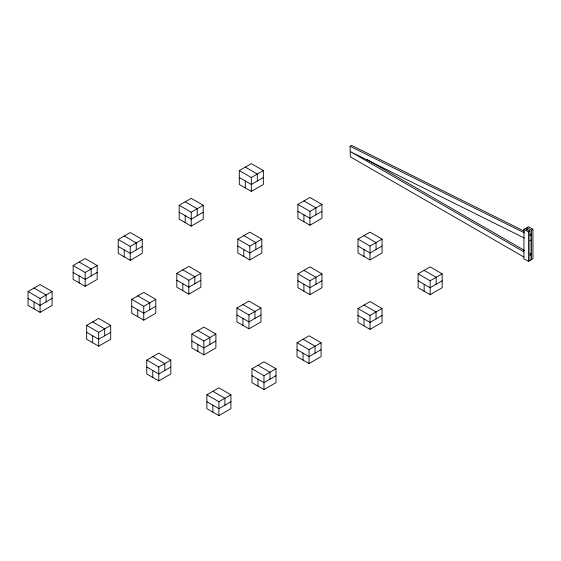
<?xml version="1.0" encoding="UTF-8"?>
<svg xmlns="http://www.w3.org/2000/svg" width="561" height="561" viewBox="0 0 561 561"><rect width="100%" height="100%" fill="white"/><g stroke="black" fill="none" stroke-linecap="round" stroke-linejoin="round"><path stroke-width="0.84" d="M28.05 291.538L40.069 284.595L52.096 291.538L52.096 305.422L40.069 312.358L28.05 305.422L28.05 291.538L40.069 298.48L52.096 291.538M73.133 265.514L85.153 258.572L97.172 265.514L97.172 279.392L85.153 286.334L73.133 279.392L73.133 265.514L85.153 272.45L97.172 265.514M118.21 239.484L130.236 232.542L142.256 239.484L142.256 253.369L130.236 260.304L118.21 253.369L118.21 239.484L130.236 246.426L142.256 239.484M179.19 205.284L191.217 198.342L203.236 205.284L203.236 219.169L191.217 226.104L179.19 219.169L179.19 205.284L191.217 212.226L203.236 205.284M239.302 170.579L251.321 163.637L263.347 170.579L263.347 184.464L251.321 191.406L239.302 184.464L239.302 170.579L251.321 177.521L263.347 170.579M52.096 298.48L40.069 305.422L28.05 298.48M97.172 272.45L85.153 279.392L73.133 272.45M142.256 246.426L130.236 253.369L118.21 246.426M203.236 212.226L191.217 219.169L179.19 212.226M263.347 177.521L251.321 184.464L239.302 177.521M523.883 257.022L350.373 156.842L350.057 146.267L351.565 145.397L524.409 231.23M86.653 325.373L98.68 318.431L110.699 325.373L110.699 339.258L98.68 346.193L86.653 339.258L86.653 325.373L98.68 332.315L110.699 325.373M131.737 299.35L143.756 292.407L155.783 299.35L155.783 313.227L143.756 320.17L131.737 313.227L131.737 299.35L143.756 306.285L155.783 299.35M176.82 273.319L188.84 266.377L200.859 273.319L200.859 287.204L188.84 294.139L176.82 287.204L176.82 273.319L188.84 280.262L200.859 273.319M237.801 239.119L249.82 232.177L261.84 239.119L261.84 253.004L249.82 259.939L237.801 253.004L237.801 239.119L249.82 246.062L261.84 239.119M297.905 204.414L309.931 197.479L321.951 204.414L321.951 218.299L309.931 225.242L297.905 218.299L297.905 204.414L309.931 211.357L321.951 204.414M110.699 332.315L98.68 339.258L86.653 332.315M155.783 306.285L143.756 313.227L131.737 306.285M200.859 280.262L188.84 287.204L176.82 280.262M261.84 246.062L249.82 253.004L237.801 246.062M321.951 211.357L309.931 218.299L297.905 211.357M146.765 360.078L158.784 353.135L170.81 360.078L170.81 373.963L158.784 380.898L146.765 373.963L146.765 360.078L158.784 367.02L170.81 360.078M191.848 334.047L203.867 327.112L215.887 334.047L215.887 347.932L203.867 354.875L191.848 347.932L191.848 334.047L203.867 340.99L215.887 334.047M236.924 308.024L248.951 301.082L260.97 308.024L260.97 321.902L248.951 328.844L236.924 321.902L236.924 308.024L248.951 314.966L260.97 308.024M297.905 273.824L309.931 266.882L321.951 273.824L321.951 287.702L309.931 294.644L297.905 287.702L297.905 273.824L309.931 280.766L321.951 273.824M358.016 239.119L370.036 232.177L382.055 239.119L382.055 253.004L370.036 259.939L358.016 253.004L358.016 239.119L370.036 246.062L382.055 239.119M170.81 367.02L158.784 373.956L146.765 367.02M215.887 340.99L203.867 347.932L191.848 340.99M260.97 314.966L248.951 321.902L236.924 314.966M321.951 280.766L309.931 287.702L297.905 280.766M382.055 246.062L370.036 253.004L358.016 246.062M206.876 394.783L218.895 387.84L230.915 394.783L230.915 408.66L218.895 415.603L206.876 408.66L206.876 394.783L218.895 401.718L230.915 394.783M251.952 368.752L263.979 361.81L275.998 368.752L275.998 382.637L263.979 389.572L251.952 382.637L251.952 368.752L263.979 375.695L275.998 368.752M297.035 342.729L309.055 335.787L321.081 342.729L321.081 356.607L309.055 363.549L297.035 356.607L297.035 342.729L309.055 349.664L321.081 342.729M358.016 308.529L370.036 301.587L382.055 308.529L382.055 322.407L370.036 329.349L358.016 322.407L358.016 308.529L370.036 315.464L382.055 308.529M418.12 273.824L430.147 266.882L442.166 273.824L442.166 287.702L430.147 294.644L418.12 287.702L418.12 273.824L430.147 280.766L442.166 273.824M526.94 230.15L526.94 227.549L528.441 226.686L532.95 229.288L532.95 258.782L528.441 261.384L523.932 258.782L523.932 229.288L525.44 228.418L529.942 231.02L529.942 260.521M230.915 401.725L218.895 408.66L206.876 401.725M275.998 375.695L263.979 382.637L251.952 375.695M321.081 349.664L309.055 356.607L297.035 349.664M382.055 315.464L370.036 322.407L358.016 315.464M442.166 280.766L430.147 287.702L418.12 280.766M523.932 229.288L528.441 231.889L529.942 231.02M526.94 227.549L531.449 230.15L532.95 229.288M529.942 235.599L531.449 234.729L529.886 233.951M529.942 240.816L531.449 239.947M529.942 255.311L531.449 254.449L529.935 253.572M350.057 146.267L524.472 232.878M524.458 238.088L350.373 151.638L523.883 251.812M367.027 159.52L524.626 250.508M245.311 167.108L257.331 174.05L257.331 180.993M303.915 200.943L315.941 207.886L315.941 214.828M364.026 235.648L376.045 242.59L376.045 249.533M424.137 270.353L436.156 277.295L436.156 284.231M185.2 201.813L197.227 208.755L197.227 215.697M243.811 235.648L255.83 242.59L255.83 249.533M303.915 270.353L315.941 277.295L315.941 284.231M364.026 305.058L376.045 311.993L376.045 318.936M124.226 236.013L136.246 242.955L136.246 249.897M182.83 269.848L194.849 276.79L194.849 283.733M242.934 304.553L254.96 311.495L254.96 318.431M303.045 339.258L315.065 346.193L315.065 353.135M79.143 262.043L91.163 268.978L91.163 275.921M137.747 295.878L149.766 302.814L149.766 309.756M197.858 330.583L209.877 337.519L209.877 344.461M257.962 365.281L269.988 372.224L269.988 379.166M34.06 288.066L46.079 295.009L46.079 301.951M92.663 321.902L104.69 328.844L104.69 335.787M152.774 356.607L164.794 363.549L164.794 370.491M212.885 391.312L224.905 398.254L224.905 405.189M531.449 230.15L531.449 259.652M528.441 231.889L528.441 261.384M430.147 280.766L430.147 294.644M424.137 284.231L424.137 291.173M370.036 246.062L370.036 259.939M370.036 315.464L370.036 329.349M364.026 249.533L364.026 256.468M364.026 318.936L364.026 325.878M309.931 211.357L309.931 225.242M309.931 280.766L309.931 294.644M309.055 349.664L309.055 363.549M303.915 214.828L303.915 221.77M303.915 284.231L303.915 291.173M303.045 353.135L303.045 360.078M263.979 375.695L263.979 389.572M257.962 379.166L257.962 386.108M251.321 177.521L251.321 191.406M249.82 246.062L249.82 259.939M248.951 314.966L248.951 328.844M245.311 180.993L245.311 187.935M243.811 249.533L243.811 256.468M242.934 318.431L242.934 325.373M218.895 401.718L218.895 415.603M212.885 405.189L212.885 412.132M203.867 340.99L203.867 354.875M197.858 344.461L197.858 351.403M191.217 212.226L191.217 226.104M188.84 280.262L188.84 294.139M185.2 215.697L185.2 222.633M182.83 283.733L182.83 290.668M158.784 367.02L158.784 380.898M152.774 370.491L152.774 377.427M143.756 306.285L143.756 320.17M137.747 309.756L137.747 316.699M130.236 246.426L130.236 260.304M124.226 249.897L124.226 256.833M98.68 332.315L98.68 346.193M92.663 335.787L92.663 342.729M85.153 272.45L85.153 286.334M79.143 275.921L79.143 282.863M40.069 298.48L40.069 312.358M34.06 301.951L34.06 308.894"/></g></svg>
